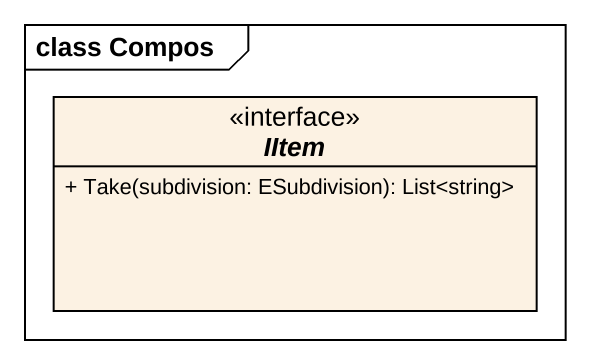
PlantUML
@startuml
mainframe class Compos
hide circle
hide empty members
skinparam classAttributeIconSize 0
interface IItem {
  + Take(subdivision: ESubdivision): List<string>
}
@enduml
